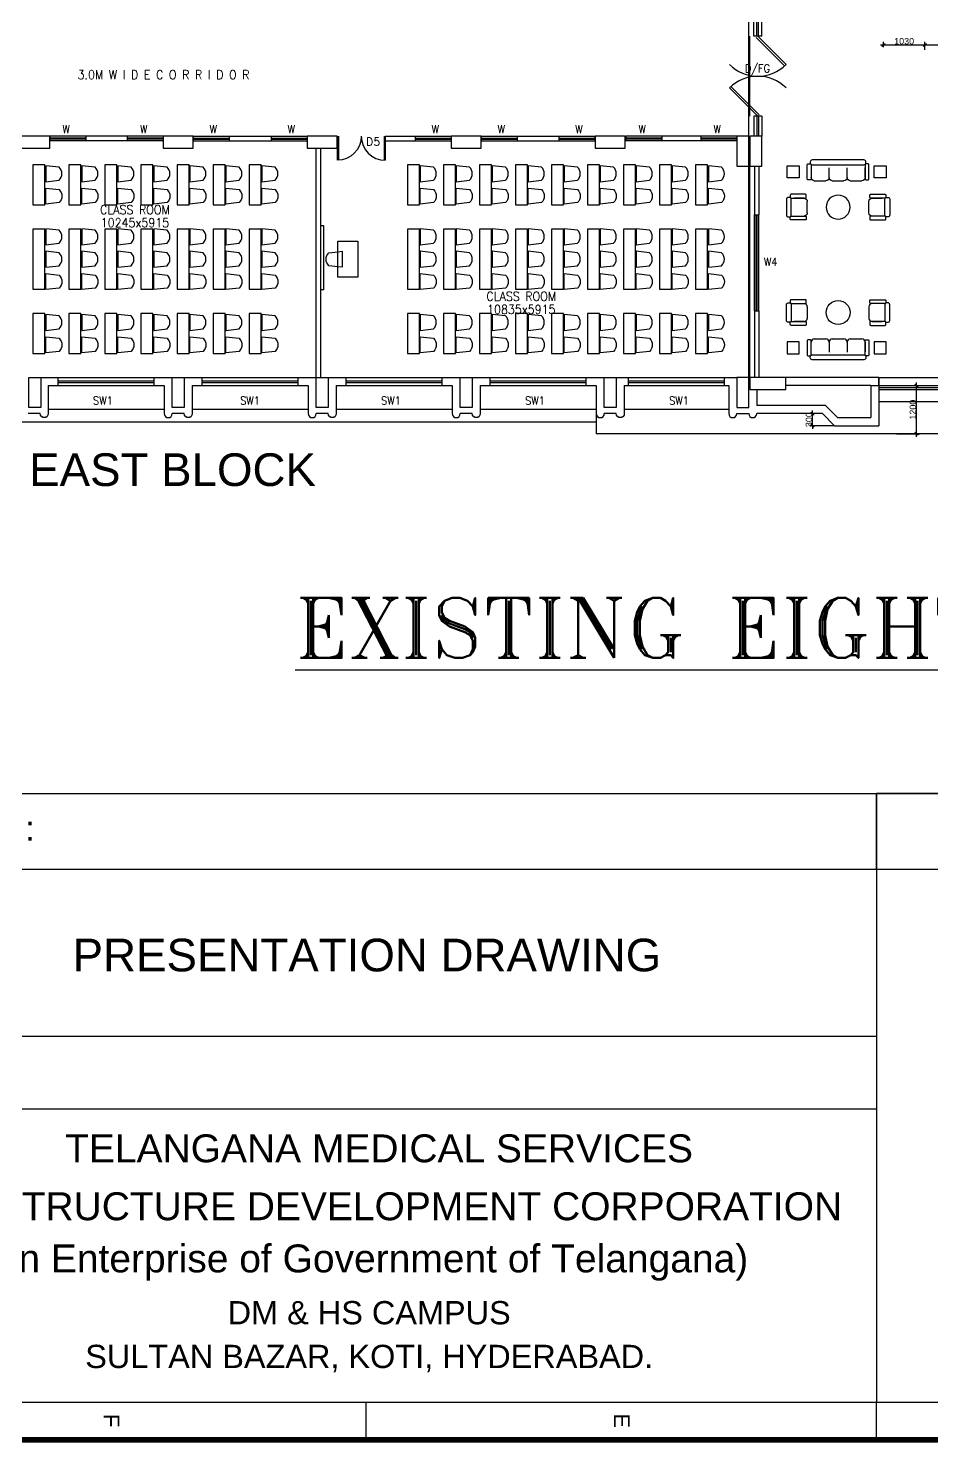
# Model space of a CAD drawing. Extents: x 10161149 to 10263331, y -3696053 to -3547728.
# Drawn here: x 10191036 to 10213620, y -3696053 to -3660715 of the extents above; entities that cross this region are included whole.
import ezdxf
from ezdxf.enums import TextEntityAlignment as Align

# ---------------------------------------------------------------- set-up
doc = ezdxf.new("R2010")
doc.units = 0
doc.header["$MEASUREMENT"] = 0
doc.header["$PDMODE"] = 35
doc.linetypes.add('DASHED', pattern=[0.75, 0.5, -0.25])
doc.layers.get('0').update_dxf_attribs({"linetype": 'CONTINUOUS'})
doc.layers.get('Defpoints').update_dxf_attribs({"linetype": 'CONTINUOUS'})
for name, color, linetype in [('25', 6, 'CONTINUOUS'), ('5', 3, 'CONTINUOUS'), ('COL', 2, 'CONTINUOUS'), ('DAS', 1, 'DASHED'), ('DIM', 8, 'CONTINUOUS'), ('dim1', 5, 'CONTINUOUS'), ('DOOR', 31, 'CONTINUOUS'), ('Exi. Walls', 170, 'CONTINUOUS'), ('FUR', 6, 'CONTINUOUS'), ('TITLE', 7, 'CONTINUOUS'), ('TXW', 6, 'CONTINUOUS'), ('Window', 4, 'CONTINUOUS')]:
    doc.layers.add(name, color=color, linetype=linetype)
doc.styles.add('ARI', font='arial.ttf')
doc.styles.add('ARIAL', font='arial.ttf', dxfattribs={"width": 0.75})
doc.styles.add('ROMANS', font='arial.ttf')
doc.styles.add('ROMANT', font='romant.shx')
doc.styles.get("Standard").update_dxf_attribs({"font": 'romans.shx'})
doc.dimstyles.new('int. dim', dxfattribs={"dimtxt": 160, "dimasz": 80, "dimexe": 80, "dimexo": 0, "dimgap": 10, "dimtad": 1, "dimdec": 0, "dimzin": 12, "dimdsep": 46, "dimtxsty": 'ROMANS', "dimblk": 'OBLIQUE', "dimcen": 1.5, "dimdle": 80, "dimclrd": 5, "dimclre": 5, "dimclrt": 4, "dimadec": 0, "dimazin": 0, "dimtfac": 1, "dimtdec": 0, "dimtix": 1, "dimtmove": 2, "dimatfit": 3, "dimfxl": 1, "dimtolj": 1, "dimtzin": 0, "dimlwd": -1, "dimlwe": -1, "dimarcsym": 0})

# ---------------------------------------------------------------- blocks, each defined once
blk = doc.blocks.new('WINP')
at = {"layer": 'Window'}
for p, q in [((0, 0), (0, 1)), ((0, 1), (1, 1)), ((1, 0), (1, 1)), ((0, 0.6), (1, 0.6)), ((0, 0.4), (1, 0.4)), ((0, 0), (1, 0))]:
    blk.add_line(p, q, dxfattribs=at)
blk = doc.blocks.new('_Oblique')
at = {"color": 0, "linetype": 'ByBlock', "lineweight": -2}
blk.add_line((-0.5, -0.5), (0.5, 0.5), dxfattribs=at)
blk = doc.blocks.new('*D60')
at = {"layer": 'Defpoints', "color": 0, "lineweight": -3, "transparency": 16777216}
for p in [(10213446, -3661255), (10217156, -3661131), (10217156, -3661255)]:
    blk.add_point(p, dxfattribs=at)
at = {"layer": 'dim1', "color": 5, "transparency": 16777216}
for p, q in [((10213366, -3661131), (10217236, -3661131)), ((10213446, -3661255), (10213446, -3661051)), ((10217156, -3661255), (10217156, -3661051))]:
    blk.add_line(p, q, dxfattribs=at)
at = {"layer": 'dim1', "color": 5, "transparency": 16777216, "xscale": 80, "yscale": 80, "zscale": 80, "rotation": 180}
blk.add_blockref('_Oblique', (10213446, -3661131), dxfattribs=at)
at = {"layer": 'dim1', "color": 5, "transparency": 16777216, "xscale": 80, "yscale": 80, "zscale": 80}
blk.add_blockref('_Oblique', (10217156, -3661131), dxfattribs=at)
at = {"layer": 'dim1', "color": 4, "transparency": 16777216, "insert": (10215301, -3661039), "char_height": 160, "attachment_point": 5, "style": 'ROMANS'}
blk.add_mtext('\\A1;3700', dxfattribs=at)
blk = doc.blocks.new('*D61')
at = {"layer": 'Defpoints', "color": 0, "lineweight": -3, "transparency": 16777216}
for p in [(10210641, -3670343), (10210886, -3670343), (10211186, -3670643)]:
    blk.add_point(p, dxfattribs=at)
at = {"layer": 'dim1', "color": 5, "transparency": 16777216}
for p, q in [((10210886, -3670343), (10210561, -3670343)), ((10210641, -3670343), (10210641, -3670263)), ((10210641, -3670643), (10210641, -3670343)), ((10211186, -3670643), (10210561, -3670643)), ((10210641, -3670643), (10210641, -3670723))]:
    blk.add_line(p, q, dxfattribs=at)
at = {"layer": 'dim1', "color": 5, "transparency": 16777216, "xscale": 80, "yscale": 80, "zscale": 80}
for p, rotation in [((10210641, -3670343), 270), ((10210641, -3670643), 90)]:
    blk.add_blockref('_Oblique', p, dxfattribs=dict(at, rotation=rotation))
at = {"layer": 'dim1', "color": 4, "transparency": 16777216, "insert": (10210549, -3670493), "char_height": 160, "attachment_point": 5, "rotation": 90, "style": 'ROMANS'}
blk.add_mtext('\\A1;300', dxfattribs=at)
blk = doc.blocks.new('*D62')
at = {"layer": 'Defpoints', "color": 0, "lineweight": -3, "transparency": 16777216}
for p in [(10212101, -3669643), (10213242, -3669643), (10212736, -3670843)]:
    blk.add_point(p, dxfattribs=at)
at = {"layer": 'dim1', "color": 5, "transparency": 16777216}
for p, q in [((10212101, -3669643), (10213322, -3669643)), ((10213242, -3670923), (10213242, -3669563)), ((10212736, -3670843), (10213322, -3670843))]:
    blk.add_line(p, q, dxfattribs=at)
at = {"layer": 'dim1', "color": 5, "transparency": 16777216, "xscale": 80, "yscale": 80, "zscale": 80}
for p, rotation in [((10213242, -3669643), 90), ((10213242, -3670843), 270)]:
    blk.add_blockref('_Oblique', p, dxfattribs=dict(at, rotation=rotation))
at = {"layer": 'dim1', "color": 4, "transparency": 16777216, "insert": (10213150, -3670243), "char_height": 160, "attachment_point": 5, "rotation": 90, "style": 'ROMANS'}
blk.add_mtext('\\A1;1200', dxfattribs=at)
blk = doc.blocks.new('DOORP')
at = {"layer": 'DOOR'}
for p, q in [((0, 0), (0, 1)), ((0.05, 0), (0.05, 0.999))]:
    blk.add_line(p, q, dxfattribs=at)
at = {"layer": 'DOOR', "color": 145}
blk.add_arc((0, 0), 1, 0, 90, dxfattribs=at)
blk = doc.blocks.new('*D63')
at = {"layer": 'Defpoints', "color": 0, "lineweight": -3, "transparency": 16777216}
for p in [(10212416, -3661187), (10213446, -3661131), (10213446, -3661187)]:
    blk.add_point(p, dxfattribs=at)
at = {"layer": 'dim1', "color": 5, "transparency": 16777216}
for p, q in [((10212336, -3661131), (10213526, -3661131)), ((10212416, -3661187), (10212416, -3661051)), ((10213446, -3661187), (10213446, -3661051))]:
    blk.add_line(p, q, dxfattribs=at)
at = {"layer": 'dim1', "color": 5, "transparency": 16777216, "xscale": 80, "yscale": 80, "zscale": 80, "rotation": 180}
blk.add_blockref('_Oblique', (10212416, -3661131), dxfattribs=at)
at = {"layer": 'dim1', "color": 5, "transparency": 16777216, "xscale": 80, "yscale": 80, "zscale": 80}
blk.add_blockref('_Oblique', (10213446, -3661131), dxfattribs=at)
at = {"layer": 'dim1', "color": 4, "transparency": 16777216, "insert": (10212931, -3661039), "char_height": 160, "attachment_point": 5, "style": 'ROMANS'}
blk.add_mtext('\\A1;1030', dxfattribs=at)
blk = doc.blocks.new('SFA')
at = {"layer": 'FUR'}
for p, q in [((5.03, 11.78), (5.03, 8.88)), ((20.45, 11.78), (20.45, 8.88)), ((4.23, 8.08), (1.76, 8.08)), ((21.25, 8.08), (23.72, 8.08)), ((6.79, 3.75), (9.69, 3.75)), ((11.29, 3.75), (14.19, 3.75)), ((15.79, 3.75), (18.69, 3.75)), ((5.99, 0.48), (5.99, 2.95)), ((10.49, 2.95), (10.49, 0.47)), ((14.99, 2.95), (14.99, 0.47)), ((19.49, 2.95), (19.49, 0.48))]:
    blk.add_line(p, q, dxfattribs=at)
for points in [[(1.03, 12.29), (1.03, 8.37, -0.414214), (0.55, 7.89), (0.31, 7.89, -0.414214), (-0.17, 8.37), (-0.17, 12.29, -0.414214), (0.31, 12.77), (0.55, 12.77, -0.414214)], [(4.79, 12.82), (4.79, 13.3, 0.414214), (4.55, 13.54), (1.03, 13.54, 0.414214), (0.79, 13.3), (0.79, 12.82, 0.414214), (1.03, 12.58), (4.55, 12.58, 0.414214)], [(4.79, 12.82), (4.79, 13.3, 0.414214), (4.55, 13.54), (1.03, 13.54, 0.414214), (0.79, 13.3), (0.79, 12.82, 0.414214), (1.03, 12.58), (4.55, 12.58, 0.414214)], [(20.69, 12.82), (20.69, 13.3, -0.414214), (20.93, 13.54), (24.45, 13.54, -0.414214), (24.69, 13.3), (24.69, 12.82, -0.414214), (24.45, 12.58), (20.93, 12.58, -0.414214)], [(20.69, 12.82), (20.69, 13.3, -0.414214), (20.93, 13.54), (24.45, 13.54, -0.414214), (24.69, 13.3), (24.69, 12.82, -0.414214), (24.45, 12.58), (20.93, 12.58, -0.414214)], [(24.45, 12.29), (24.45, 8.37, 0.414214), (24.93, 7.89), (25.17, 7.89, 0.414214), (25.65, 8.37), (25.65, 12.29, 0.414214), (25.17, 12.77), (24.93, 12.77, 0.414214)], [(4.79, 7.84), (4.79, 7.36, -0.414214), (4.55, 7.12), (1.03, 7.12, -0.414214), (0.79, 7.36), (0.79, 7.84, -0.414214), (1.03, 8.08), (4.55, 8.08, -0.414214)], [(20.69, 7.84), (20.69, 7.36, 0.414214), (20.93, 7.12), (24.45, 7.12, 0.414214), (24.69, 7.36), (24.69, 7.84, 0.414214), (24.45, 8.08), (20.93, 8.08, 0.414214)], [(5.75, 3.51), (5.27, 3.51, 0.414214), (5.03, 3.27), (5.03, -0.25, 0.414214), (5.27, -0.49), (5.75, -0.49, 0.414214), (5.99, -0.25), (5.99, 3.27, 0.414214)], [(19.73, 3.51), (20.21, 3.51, -0.414214), (20.45, 3.27), (20.45, -0.25, -0.414214), (20.21, -0.49), (19.73, -0.49, -0.414214), (19.49, -0.25), (19.49, 3.27, -0.414214)], [(6.27, -0.25), (19.2, -0.25, -0.414214), (19.68, -0.73), (19.68, -0.97, -0.414214), (19.2, -1.45), (6.27, -1.45, -0.414214), (5.79, -0.97), (5.79, -0.73, -0.414214)]]:
    blk.add_lwpolyline(points, format="xyb", close=True, dxfattribs=at)
at = {"layer": 'FUR', "linetype": 'ByBlock'}
for points in [[(3, 0), (3, 3), (0, 3), (0, 0)], [(24.78, 0), (24.78, 3), (21.78, 3), (21.78, 0)]]:
    blk.add_lwpolyline(points, close=True, dxfattribs=at)
blk.add_circle((12.74, 10.33), 3, dxfattribs=at)
at = {"layer": 'FUR'}
for centre, start, end in [((4.23, 11.78), 0, 90), ((21.25, 11.78), 90, 180), ((4.23, 8.88), 270, 0), ((21.25, 8.88), 180, 270), ((6.79, 2.95), 90, 180), ((9.69, 2.95), 0, 90), ((11.29, 2.95), 90, 180), ((14.19, 2.95), 0, 90), ((15.79, 2.95), 90, 180), ((18.69, 2.95), 0, 90)]:
    blk.add_arc(centre, 0.8, start, end, dxfattribs=at)
blk = doc.blocks.new('A$C66962185')
at = {"layer": 'TITLE'}
blk.add_line((360.704, -141176.034), (360.704, -140930.66), dxfattribs=at)
at = {"layer": 'TITLE', "color": 7}
for p, q in [((363, -141053.347), (360.704, -141053.347)), ((363, -141084.592), (360.704, -141084.592))]:
    blk.add_line(p, q, dxfattribs=at)
at = {"layer": 'TITLE', "color": 7, "const_width": 0.355}
blk.add_lwpolyline([(363, -140928.365), (363, -141178.329), (0, -141178.329), (0, -140928.365)], close=True, dxfattribs=at)
at = {"layer": 'TITLE', "color": 7, "style": 'ROMANS'}
for s, p in [('E', (361.828, -141068.945)), ('F', (361.828, -141100.19))]:
    blk.add_text(s, height=0.952, dxfattribs=at).set_placement(p, align=Align.MIDDLE)
blk = doc.blocks.new('A$C235022EE')
at = {"layer": 'TITLE', "color": 6, "style": 'ARIAL', "width": 1}
for s, p in [('TELANGANA MEDICAL SERVICES', (-614, 3419)), ('INFRASTRUCTURE DEVELOPMENT CORPORATION', (-791, 2868)), ('(An Enterprise of Government of Telangana)', (-759, 2372))]:
    blk.add_text(s, height=265.46, dxfattribs=at).set_placement(p, align=Align.CENTER)
at = {"layer": 'TITLE', "color": 7, "style": 'ARI', "width": 1}
for s, oblique, p in [('DM & HS CAMPUS', 0, (-708, 1878)), ('SULTAN BAZAR, KOTI, HYDERABAD.', 360, (-708, 1462))]:
    blk.add_text(s, height=221.05, rotation=0, dxfattribs=dict(at, oblique=oblique)).set_placement(p, align=Align.CENTER)

msp = doc.modelspace()

# ---------------------------------------------------------------- linework, layer by layer
at = {"layer": '25'}
for p, q in [((10198423.8, -3665646.4), (10198363.8, -3665646.4)), ((10198423.8, -3667246.4), (10198423.8, -3665646.4)), ((10198423.8, -3667246.4), (10198363.8, -3667246.4)), ((10212301, -3669443), (10218301, -3669443)), ((10212301, -3669643), (10218301, -3669643)), ((10212301, -3669693), (10218301, -3669693)), ((10212301, -3669743), (10218301, -3669743)), ((10212301, -3670043), (10218301, -3670043))]:
    msp.add_line(p, q, dxfattribs=at)
for points in [[(10191153.9, -3665128), (10191453.9, -3665128), (10191453.9, -3664128), (10191153.9, -3664128)], [(10192053.9, -3665128), (10192353.9, -3665128), (10192353.9, -3664128), (10192053.9, -3664128)], [(10192953.9, -3665128), (10193253.9, -3665128), (10193253.9, -3664128), (10192953.9, -3664128)], [(10193853.9, -3665128), (10194153.9, -3665128), (10194153.9, -3664128), (10193853.9, -3664128)], [(10194753.9, -3665128), (10195053.9, -3665128), (10195053.9, -3664128), (10194753.9, -3664128)], [(10195653.9, -3665128), (10195953.9, -3665128), (10195953.9, -3664128), (10195653.9, -3664128)], [(10196553.9, -3665128), (10196853.9, -3665128), (10196853.9, -3664128), (10196553.9, -3664128)], [(10200513.8, -3665128), (10200813.8, -3665128), (10200813.8, -3664128), (10200513.8, -3664128)], [(10201413.8, -3665128), (10201713.8, -3665128), (10201713.8, -3664128), (10201413.8, -3664128)], [(10202313.8, -3665128), (10202613.8, -3665128), (10202613.8, -3664128), (10202313.8, -3664128)], [(10203213.8, -3665128), (10203513.8, -3665128), (10203513.8, -3664128), (10203213.8, -3664128)], [(10204113.8, -3665128), (10204413.8, -3665128), (10204413.8, -3664128), (10204113.8, -3664128)], [(10205013.8, -3665128), (10205313.8, -3665128), (10205313.8, -3664128), (10205013.8, -3664128)], [(10205913.8, -3665128), (10206213.8, -3665128), (10206213.8, -3664128), (10205913.8, -3664128)], [(10206813.8, -3665128), (10207113.8, -3665128), (10207113.8, -3664128), (10206813.8, -3664128)], [(10207713.8, -3665128), (10208013.8, -3665128), (10208013.8, -3664128), (10207713.8, -3664128)], [(10191153.9, -3667235.5), (10191453.9, -3667235.5), (10191453.9, -3665735.5), (10191153.9, -3665735.5)], [(10192053.9, -3667235.5), (10192353.9, -3667235.5), (10192353.9, -3665735.5), (10192053.9, -3665735.5)], [(10192953.9, -3667235.5), (10193253.9, -3667235.5), (10193253.9, -3665735.5), (10192953.9, -3665735.5)], [(10193853.9, -3667235.5), (10194153.9, -3667235.5), (10194153.9, -3665735.5), (10193853.9, -3665735.5)], [(10194753.9, -3667235.5), (10195053.9, -3667235.5), (10195053.9, -3665735.5), (10194753.9, -3665735.5)], [(10195653.9, -3667235.5), (10195953.9, -3667235.5), (10195953.9, -3665735.5), (10195653.9, -3665735.5)], [(10196553.9, -3667235.5), (10196853.9, -3667235.5), (10196853.9, -3665735.5), (10196553.9, -3665735.5)], [(10200513.8, -3667235.5), (10200813.8, -3667235.5), (10200813.8, -3665735.5), (10200513.8, -3665735.5)], [(10201413.8, -3667235.5), (10201713.8, -3667235.5), (10201713.8, -3665735.5), (10201413.8, -3665735.5)], [(10202313.8, -3667235.5), (10202613.8, -3667235.5), (10202613.8, -3665735.5), (10202313.8, -3665735.5)], [(10203213.8, -3667235.5), (10203513.8, -3667235.5), (10203513.8, -3665735.5), (10203213.8, -3665735.5)], [(10204113.8, -3667235.5), (10204413.8, -3667235.5), (10204413.8, -3665735.5), (10204113.8, -3665735.5)], [(10205013.8, -3667235.5), (10205313.8, -3667235.5), (10205313.8, -3665735.5), (10205013.8, -3665735.5)], [(10205913.8, -3667235.5), (10206213.8, -3667235.5), (10206213.8, -3665735.5), (10205913.8, -3665735.5)], [(10206813.8, -3667235.5), (10207113.8, -3667235.5), (10207113.8, -3665735.5), (10206813.8, -3665735.5)], [(10207713.8, -3667235.5), (10208013.8, -3667235.5), (10208013.8, -3665735.5), (10207713.8, -3665735.5)], [(10198773.9, -3666935.5), (10198773.9, -3666035.5), (10199273.9, -3666035.5), (10199273.9, -3666935.5)], [(10191153.9, -3668843), (10191453.9, -3668843), (10191453.9, -3667843), (10191153.9, -3667843)], [(10192053.9, -3668843), (10192353.9, -3668843), (10192353.9, -3667843), (10192053.9, -3667843)], [(10192953.9, -3668843), (10193253.9, -3668843), (10193253.9, -3667843), (10192953.9, -3667843)], [(10193853.9, -3668843), (10194153.9, -3668843), (10194153.9, -3667843), (10193853.9, -3667843)], [(10194753.9, -3668843), (10195053.9, -3668843), (10195053.9, -3667843), (10194753.9, -3667843)], [(10195653.9, -3668843), (10195953.9, -3668843), (10195953.9, -3667843), (10195653.9, -3667843)], [(10196553.9, -3668843), (10196853.9, -3668843), (10196853.9, -3667843), (10196553.9, -3667843)], [(10200513.8, -3668843), (10200813.8, -3668843), (10200813.8, -3667843), (10200513.8, -3667843)], [(10201413.8, -3668843), (10201713.8, -3668843), (10201713.8, -3667843), (10201413.8, -3667843)], [(10202313.8, -3668843), (10202613.8, -3668843), (10202613.8, -3667843), (10202313.8, -3667843)], [(10203213.8, -3668843), (10203513.8, -3668843), (10203513.8, -3667843), (10203213.8, -3667843)], [(10204113.8, -3668843), (10204413.8, -3668843), (10204413.8, -3667843), (10204113.8, -3667843)], [(10205013.8, -3668843), (10205313.8, -3668843), (10205313.8, -3667843), (10205013.8, -3667843)], [(10205913.8, -3668843), (10206213.8, -3668843), (10206213.8, -3667843), (10205913.8, -3667843)], [(10206813.8, -3668843), (10207113.8, -3668843), (10207113.8, -3667843), (10206813.8, -3667843)], [(10207713.8, -3668843), (10208013.8, -3668843), (10208013.8, -3667843), (10207713.8, -3667843)]]:
    msp.add_lwpolyline(points, close=True, dxfattribs=at)
msp.add_lwpolyline([(10198773.9, -3666672.1), (10198552, -3666646.7, -0.4301363), (10198552, -3666321.2)], format="xyb", dxfattribs=at)
msp.add_lwpolyline([(10198552, -3666321.2), (10198773.9, -3666297.8)], dxfattribs=at)
at = {"layer": 'COL', "color": 2}
for points in [[(10191571, -3663713), (10191571, -3663413), (10190821, -3663413), (10190821, -3663713)], [(10195161, -3663713), (10195161, -3663413), (10194411, -3663413), (10194411, -3663713)], [(10198761, -3663713), (10198761, -3663413), (10198011, -3663413), (10198011, -3663713)], [(10202361, -3663713), (10202361, -3663413), (10201611, -3663413), (10201611, -3663713)], [(10205961, -3663713), (10205961, -3663413), (10205211, -3663413), (10205211, -3663713)], [(10209046, -3664163), (10209046, -3663413), (10208746, -3663413), (10208746, -3664163)], [(10209371, -3664163), (10209371, -3663413), (10209071, -3663413), (10209071, -3664163)], [(10191046, -3670193), (10191046, -3669443), (10191346, -3669443), (10191346, -3670193)], [(10194636, -3670193), (10194636, -3669443), (10194936, -3669443), (10194936, -3670193)], [(10198236, -3670193), (10198236, -3669443), (10198536, -3669443), (10198536, -3670193)], [(10201836, -3670193), (10201836, -3669443), (10202136, -3669443), (10202136, -3670193)], [(10205436, -3670193), (10205436, -3669443), (10205736, -3669443), (10205736, -3670193)], [(10209046, -3670193), (10209046, -3669443), (10208746, -3669443), (10208746, -3670193)], [(10209971, -3669443), (10209071, -3669443), (10209071, -3669743), (10209971, -3669743)]]:
    msp.add_lwpolyline(points, close=True, dxfattribs=at)
at = {"layer": 'DAS', "linetype": 'Continuous'}
for p, q in [((10209046, -3663413), (10209046, -3660413)), ((10209071, -3662913), (10209071, -3660913)), ((10209046, -3669443), (10209046, -3664163)), ((10209071, -3669443), (10209071, -3664163)), ((10194436, -3670243), (10191531, -3670243)), ((10198036, -3670243), (10195131, -3670243)), ((10201636, -3670243), (10198731, -3670243)), ((10205236, -3670243), (10202331, -3670243)), ((10205236, -3670243), (10205236, -3670843)), ((10208546, -3670243), (10205931, -3670243)), ((10172591, -3670543), (10205236, -3670543)), ((10225366, -3670843), (10205236, -3670843))]:
    msp.add_line(p, q, dxfattribs=at)
msp.add_lwpolyline([(10198773.9, -3666297.8), (10198882, -3666286.4), (10198882, -3666684.5), (10198773.9, -3666672.1, -0.4329333)], format="xyb", dxfattribs=at)
at = {"layer": 'dim1'}
for points in [[(10191806.1, -3664184.9), (10191476.1, -3664150.1), (10191476.1, -3664548.2), (10191806.1, -3664510.3, 0.4301363)], [(10192706.1, -3664184.9), (10192376.1, -3664150.1), (10192376.1, -3664548.2), (10192706.1, -3664510.3, 0.4301363)], [(10193606.1, -3664184.9), (10193276.1, -3664150.1), (10193276.1, -3664548.2), (10193606.1, -3664510.3, 0.4301363)], [(10194506.1, -3664184.9), (10194176.1, -3664150.1), (10194176.1, -3664548.2), (10194506.1, -3664510.3, 0.4301363)], [(10195406.1, -3664184.9), (10195076.1, -3664150.1), (10195076.1, -3664548.2), (10195406.1, -3664510.3, 0.4301363)], [(10196306.1, -3664184.9), (10195976.1, -3664150.1), (10195976.1, -3664548.2), (10196306.1, -3664510.3, 0.4301363)], [(10197206.1, -3664184.9), (10196876.1, -3664150.1), (10196876.1, -3664548.2), (10197206.1, -3664510.3, 0.4301363)], [(10201166, -3664184.9), (10200836, -3664150.1), (10200836, -3664548.2), (10201166, -3664510.3, 0.4301363)], [(10202066, -3664184.9), (10201736, -3664150.1), (10201736, -3664548.2), (10202066, -3664510.3, 0.4301363)], [(10202966, -3664184.9), (10202636, -3664150.1), (10202636, -3664548.2), (10202966, -3664510.3, 0.4301363)], [(10203866, -3664184.9), (10203536, -3664150.1), (10203536, -3664548.2), (10203866, -3664510.3, 0.4301363)], [(10204766, -3664184.9), (10204436, -3664150.1), (10204436, -3664548.2), (10204766, -3664510.3, 0.4301363)], [(10205666, -3664184.9), (10205336, -3664150.1), (10205336, -3664548.2), (10205666, -3664510.3, 0.4301363)], [(10206566, -3664184.9), (10206236, -3664150.1), (10206236, -3664548.2), (10206566, -3664510.3, 0.4301363)], [(10207466, -3664184.9), (10207136, -3664150.1), (10207136, -3664548.2), (10207466, -3664510.3, 0.4301363)], [(10208366, -3664184.9), (10208036, -3664150.1), (10208036, -3664548.2), (10208366, -3664510.3, 0.4301363)], [(10191806.1, -3665071.1), (10191476.1, -3665105.9), (10191476.1, -3664707.8), (10191806.1, -3664745.6, -0.4301363)], [(10192706.1, -3665071.1), (10192376.1, -3665105.9), (10192376.1, -3664707.8), (10192706.1, -3664745.6, -0.4301363)], [(10193606.1, -3665071.1), (10193276.1, -3665105.9), (10193276.1, -3664707.8), (10193606.1, -3664745.6, -0.4301363)], [(10194506.1, -3665071.1), (10194176.1, -3665105.9), (10194176.1, -3664707.8), (10194506.1, -3664745.6, -0.4301363)], [(10195406.1, -3665071.1), (10195076.1, -3665105.9), (10195076.1, -3664707.8), (10195406.1, -3664745.6, -0.4301363)], [(10196306.1, -3665071.1), (10195976.1, -3665105.9), (10195976.1, -3664707.8), (10196306.1, -3664745.6, -0.4301363)], [(10197206.1, -3665071.1), (10196876.1, -3665105.9), (10196876.1, -3664707.8), (10197206.1, -3664745.6, -0.4301363)], [(10201166, -3665071.1), (10200836, -3665105.9), (10200836, -3664707.8), (10201166, -3664745.6, -0.4301363)], [(10202066, -3665071.1), (10201736, -3665105.9), (10201736, -3664707.8), (10202066, -3664745.6, -0.4301363)], [(10202966, -3665071.1), (10202636, -3665105.9), (10202636, -3664707.8), (10202966, -3664745.6, -0.4301363)], [(10203866, -3665071.1), (10203536, -3665105.9), (10203536, -3664707.8), (10203866, -3664745.6, -0.4301363)], [(10204766, -3665071.1), (10204436, -3665105.9), (10204436, -3664707.8), (10204766, -3664745.6, -0.4301363)], [(10205666, -3665071.1), (10205336, -3665105.9), (10205336, -3664707.8), (10205666, -3664745.6, -0.4301363)], [(10206566, -3665071.1), (10206236, -3665105.9), (10206236, -3664707.8), (10206566, -3664745.6, -0.4301363)], [(10207466, -3665071.1), (10207136, -3665105.9), (10207136, -3664707.8), (10207466, -3664745.6, -0.4301363)], [(10208366, -3665071.1), (10208036, -3665105.9), (10208036, -3664707.8), (10208366, -3664745.6, -0.4301363)], [(10191806.1, -3665760.5), (10191476.1, -3665725.7), (10191476.1, -3666123.8), (10191806.1, -3666085.9, 0.4301363)], [(10192706.1, -3665760.5), (10192376.1, -3665725.7), (10192376.1, -3666123.8), (10192706.1, -3666085.9, 0.4301363)], [(10193606.1, -3665760.5), (10193276.1, -3665725.7), (10193276.1, -3666123.8), (10193606.1, -3666085.9, 0.4301363)], [(10194506.1, -3665760.5), (10194176.1, -3665725.7), (10194176.1, -3666123.8), (10194506.1, -3666085.9, 0.4301363)], [(10195406.1, -3665760.5), (10195076.1, -3665725.7), (10195076.1, -3666123.8), (10195406.1, -3666085.9, 0.4301363)], [(10196306.1, -3665760.5), (10195976.1, -3665725.7), (10195976.1, -3666123.8), (10196306.1, -3666085.9, 0.4301363)], [(10197206.1, -3665760.5), (10196876.1, -3665725.7), (10196876.1, -3666123.8), (10197206.1, -3666085.9, 0.4301363)], [(10201166, -3665760.5), (10200836, -3665725.7), (10200836, -3666123.8), (10201166, -3666085.9, 0.4301363)], [(10202066, -3665760.5), (10201736, -3665725.7), (10201736, -3666123.8), (10202066, -3666085.9, 0.4301363)], [(10202966, -3665760.5), (10202636, -3665725.7), (10202636, -3666123.8), (10202966, -3666085.9, 0.4301363)], [(10203866, -3665760.5), (10203536, -3665725.7), (10203536, -3666123.8), (10203866, -3666085.9, 0.4301363)], [(10204766, -3665760.5), (10204436, -3665725.7), (10204436, -3666123.8), (10204766, -3666085.9, 0.4301363)], [(10205666, -3665760.5), (10205336, -3665725.7), (10205336, -3666123.8), (10205666, -3666085.9, 0.4301363)], [(10206566, -3665760.5), (10206236, -3665725.7), (10206236, -3666123.8), (10206566, -3666085.9, 0.4301363)], [(10207466, -3665760.5), (10207136, -3665725.7), (10207136, -3666123.8), (10207466, -3666085.9, 0.4301363)], [(10208366, -3665760.5), (10208036, -3665725.7), (10208036, -3666123.8), (10208366, -3666085.9, 0.4301363)], [(10191806.1, -3666321.2), (10191476.1, -3666286.4), (10191476.1, -3666684.5), (10191806.1, -3666646.7, 0.4301363)], [(10192706.1, -3666321.2), (10192376.1, -3666286.4), (10192376.1, -3666684.5), (10192706.1, -3666646.7, 0.4301363)], [(10193606.1, -3666321.2), (10193276.1, -3666286.4), (10193276.1, -3666684.5), (10193606.1, -3666646.7, 0.4301363)], [(10194506.1, -3666321.2), (10194176.1, -3666286.4), (10194176.1, -3666684.5), (10194506.1, -3666646.7, 0.4301363)], [(10195406.1, -3666321.2), (10195076.1, -3666286.4), (10195076.1, -3666684.5), (10195406.1, -3666646.7, 0.4301363)], [(10196306.1, -3666321.2), (10195976.1, -3666286.4), (10195976.1, -3666684.5), (10196306.1, -3666646.7, 0.4301363)], [(10197206.1, -3666321.2), (10196876.1, -3666286.4), (10196876.1, -3666684.5), (10197206.1, -3666646.7, 0.4301363)], [(10201166, -3666321.2), (10200836, -3666286.4), (10200836, -3666684.5), (10201166, -3666646.7, 0.4301363)], [(10202066, -3666321.2), (10201736, -3666286.4), (10201736, -3666684.5), (10202066, -3666646.7, 0.4301363)], [(10202966, -3666321.2), (10202636, -3666286.4), (10202636, -3666684.5), (10202966, -3666646.7, 0.4301363)], [(10203866, -3666321.2), (10203536, -3666286.4), (10203536, -3666684.5), (10203866, -3666646.7, 0.4301363)], [(10204766, -3666321.2), (10204436, -3666286.4), (10204436, -3666684.5), (10204766, -3666646.7, 0.4301363)], [(10205666, -3666321.2), (10205336, -3666286.4), (10205336, -3666684.5), (10205666, -3666646.7, 0.4301363)], [(10206566, -3666321.2), (10206236, -3666286.4), (10206236, -3666684.5), (10206566, -3666646.7, 0.4301363)], [(10207466, -3666321.2), (10207136, -3666286.4), (10207136, -3666684.5), (10207466, -3666646.7, 0.4301363)], [(10208366, -3666321.2), (10208036, -3666286.4), (10208036, -3666684.5), (10208366, -3666646.7, 0.4301363)], [(10191806.1, -3667207.4), (10191476.1, -3667242.2), (10191476.1, -3666844.1), (10191806.1, -3666881.9, -0.4301363)], [(10192706.1, -3667207.4), (10192376.1, -3667242.2), (10192376.1, -3666844.1), (10192706.1, -3666881.9, -0.4301363)], [(10193606.1, -3667207.4), (10193276.1, -3667242.2), (10193276.1, -3666844.1), (10193606.1, -3666881.9, -0.4301363)], [(10194506.1, -3667207.4), (10194176.1, -3667242.2), (10194176.1, -3666844.1), (10194506.1, -3666881.9, -0.4301363)], [(10195406.1, -3667207.4), (10195076.1, -3667242.2), (10195076.1, -3666844.1), (10195406.1, -3666881.9, -0.4301363)], [(10196306.1, -3667207.4), (10195976.1, -3667242.2), (10195976.1, -3666844.1), (10196306.1, -3666881.9, -0.4301363)], [(10197206.1, -3667207.4), (10196876.1, -3667242.2), (10196876.1, -3666844.1), (10197206.1, -3666881.9, -0.4301363)], [(10201166, -3667207.4), (10200836, -3667242.2), (10200836, -3666844.1), (10201166, -3666881.9, -0.4301363)], [(10202066, -3667207.4), (10201736, -3667242.2), (10201736, -3666844.1), (10202066, -3666881.9, -0.4301363)], [(10202966, -3667207.4), (10202636, -3667242.2), (10202636, -3666844.1), (10202966, -3666881.9, -0.4301363)], [(10203866, -3667207.4), (10203536, -3667242.2), (10203536, -3666844.1), (10203866, -3666881.9, -0.4301363)], [(10204766, -3667207.4), (10204436, -3667242.2), (10204436, -3666844.1), (10204766, -3666881.9, -0.4301363)], [(10205666, -3667207.4), (10205336, -3667242.2), (10205336, -3666844.1), (10205666, -3666881.9, -0.4301363)], [(10206566, -3667207.4), (10206236, -3667242.2), (10206236, -3666844.1), (10206566, -3666881.9, -0.4301363)], [(10207466, -3667207.4), (10207136, -3667242.2), (10207136, -3666844.1), (10207466, -3666881.9, -0.4301363)], [(10208366, -3667207.4), (10208036, -3667242.2), (10208036, -3666844.1), (10208366, -3666881.9, -0.4301363)], [(10191806.1, -3667899.9), (10191476.1, -3667865.1), (10191476.1, -3668263.2), (10191806.1, -3668225.3, 0.4301363)], [(10192706.1, -3667899.9), (10192376.1, -3667865.1), (10192376.1, -3668263.2), (10192706.1, -3668225.3, 0.4301363)], [(10193606.1, -3667899.9), (10193276.1, -3667865.1), (10193276.1, -3668263.2), (10193606.1, -3668225.3, 0.4301363)], [(10194506.1, -3667899.9), (10194176.1, -3667865.1), (10194176.1, -3668263.2), (10194506.1, -3668225.3, 0.4301363)], [(10195406.1, -3667899.9), (10195076.1, -3667865.1), (10195076.1, -3668263.2), (10195406.1, -3668225.3, 0.4301363)], [(10196306.1, -3667899.9), (10195976.1, -3667865.1), (10195976.1, -3668263.2), (10196306.1, -3668225.3, 0.4301363)], [(10197206.1, -3667899.9), (10196876.1, -3667865.1), (10196876.1, -3668263.2), (10197206.1, -3668225.3, 0.4301363)], [(10201166, -3667899.9), (10200836, -3667865.1), (10200836, -3668263.2), (10201166, -3668225.3, 0.4301363)], [(10202066, -3667899.9), (10201736, -3667865.1), (10201736, -3668263.2), (10202066, -3668225.3, 0.4301363)], [(10202966, -3667899.9), (10202636, -3667865.1), (10202636, -3668263.2), (10202966, -3668225.3, 0.4301363)], [(10203866, -3667899.9), (10203536, -3667865.1), (10203536, -3668263.2), (10203866, -3668225.3, 0.4301363)], [(10204766, -3667899.9), (10204436, -3667865.1), (10204436, -3668263.2), (10204766, -3668225.3, 0.4301363)], [(10205666, -3667899.9), (10205336, -3667865.1), (10205336, -3668263.2), (10205666, -3668225.3, 0.4301363)], [(10206566, -3667899.9), (10206236, -3667865.1), (10206236, -3668263.2), (10206566, -3668225.3, 0.4301363)], [(10207466, -3667899.9), (10207136, -3667865.1), (10207136, -3668263.2), (10207466, -3668225.3, 0.4301363)], [(10208366, -3667899.9), (10208036, -3667865.1), (10208036, -3668263.2), (10208366, -3668225.3, 0.4301363)], [(10191806.1, -3668786.1), (10191476.1, -3668820.9), (10191476.1, -3668422.8), (10191806.1, -3668460.6, -0.4301363)], [(10192706.1, -3668786.1), (10192376.1, -3668820.9), (10192376.1, -3668422.8), (10192706.1, -3668460.6, -0.4301363)], [(10193606.1, -3668786.1), (10193276.1, -3668820.9), (10193276.1, -3668422.8), (10193606.1, -3668460.6, -0.4301363)], [(10194506.1, -3668786.1), (10194176.1, -3668820.9), (10194176.1, -3668422.8), (10194506.1, -3668460.6, -0.4301363)], [(10195406.1, -3668786.1), (10195076.1, -3668820.9), (10195076.1, -3668422.8), (10195406.1, -3668460.6, -0.4301363)], [(10196306.1, -3668786.1), (10195976.1, -3668820.9), (10195976.1, -3668422.8), (10196306.1, -3668460.6, -0.4301363)], [(10197206.1, -3668786.1), (10196876.1, -3668820.9), (10196876.1, -3668422.8), (10197206.1, -3668460.6, -0.4301363)], [(10201166, -3668786.1), (10200836, -3668820.9), (10200836, -3668422.8), (10201166, -3668460.6, -0.4301363)], [(10202066, -3668786.1), (10201736, -3668820.9), (10201736, -3668422.8), (10202066, -3668460.6, -0.4301363)], [(10202966, -3668786.1), (10202636, -3668820.9), (10202636, -3668422.8), (10202966, -3668460.6, -0.4301363)], [(10203866, -3668786.1), (10203536, -3668820.9), (10203536, -3668422.8), (10203866, -3668460.6, -0.4301363)], [(10204766, -3668786.1), (10204436, -3668820.9), (10204436, -3668422.8), (10204766, -3668460.6, -0.4301363)], [(10205666, -3668786.1), (10205336, -3668820.9), (10205336, -3668422.8), (10205666, -3668460.6, -0.4301363)], [(10206566, -3668786.1), (10206236, -3668820.9), (10206236, -3668422.8), (10206566, -3668460.6, -0.4301363)], [(10207466, -3668786.1), (10207136, -3668820.9), (10207136, -3668422.8), (10207466, -3668460.6, -0.4301363)], [(10208366, -3668786.1), (10208036, -3668820.9), (10208036, -3668422.8), (10208366, -3668460.6, -0.4301363)]]:
    msp.add_lwpolyline(points, format="xyb", close=True, dxfattribs=at)
at = {"layer": 'Exi. Walls'}
for p, q in [((10193511, -3663413), (10192471, -3663413)), ((10196061, -3663413), (10197111, -3663413)), ((10199961, -3663413), (10199961, -3663528)), ((10199961, -3663413), (10200711, -3663413)), ((10203261, -3663413), (10204301, -3663413)), ((10207846, -3663413), (10206871, -3663413)), ((10193511, -3663528), (10192471, -3663528)), ((10196061, -3663528), (10197111, -3663528)), ((10198236, -3669443), (10198236, -3663713)), ((10198351, -3669443), (10198351, -3663713)), ((10199961, -3663528), (10200711, -3663528)), ((10203261, -3663528), (10204301, -3663528)), ((10207846, -3663528), (10206871, -3663528)), ((10209186, -3664163), (10209186, -3665378)), ((10209301, -3664163), (10209301, -3665378)), ((10209186, -3667778), (10209186, -3669443)), ((10209301, -3667778), (10209301, -3669443)), ((10191336, -3669443), (10191786, -3669443)), ((10194186, -3669443), (10194636, -3669443)), ((10194936, -3669443), (10195386, -3669443)), ((10197786, -3669443), (10198236, -3669443)), ((10198536, -3669443), (10198986, -3669443)), ((10201386, -3669443), (10201836, -3669443)), ((10202136, -3669443), (10202586, -3669443)), ((10204986, -3669443), (10205436, -3669443)), ((10205736, -3669443), (10206041, -3669443)), ((10208441, -3669443), (10208746, -3669443)), ((10212301, -3669443), (10209971, -3669443)), ((10212301, -3669443), (10212301, -3670043)), ((10212301, -3669643), (10212301, -3669443)), ((10191536, -3669643), (10191786, -3669643)), ((10194186, -3669643), (10194436, -3669643)), ((10194436, -3669643), (10194436, -3670343)), ((10195136, -3669643), (10195386, -3669643)), ((10197786, -3669643), (10198036, -3669643)), ((10198036, -3669643), (10198036, -3670343)), ((10198736, -3669643), (10198986, -3669643)), ((10201386, -3669643), (10201636, -3669643)), ((10201636, -3669643), (10201636, -3670343)), ((10202336, -3669643), (10202586, -3669643)), ((10204986, -3669643), (10205236, -3669643)), ((10205236, -3669643), (10205236, -3670343)), ((10205936, -3669643), (10206041, -3669643)), ((10208441, -3669643), (10208546, -3669643)), ((10208546, -3669643), (10208546, -3670343)), ((10209246, -3669743), (10209246, -3670143)), ((10212101, -3669643), (10209971, -3669643)), ((10212101, -3669643), (10212101, -3670443)), ((10212301, -3669643), (10212301, -3670643)), ((10210968.8, -3670143), (10209246, -3670143)), ((10211268.8, -3670443), (10210968.8, -3670143)), ((10191336, -3670343), (10191036, -3670343)), ((10194936, -3670343), (10194636, -3670343)), ((10198536, -3670343), (10198236, -3670343)), ((10202136, -3670343), (10201836, -3670343)), ((10205736, -3670343), (10205436, -3670343)), ((10208746, -3670343), (10209046, -3670343)), ((10210886, -3670343), (10209246, -3670343)), ((10211186, -3670643), (10210886, -3670343)), ((10211268.8, -3670443), (10212101, -3670443)), ((10211186, -3670643), (10212301, -3670643))]:
    msp.add_line(p, q, dxfattribs=at)
for points in [[(10191536, -3669643), (10191536, -3670343, -1), (10191336, -3670343)], [(10195136, -3669643), (10195136, -3670343, -1), (10194936, -3670343)], [(10198736, -3669643), (10198736, -3670343, -1), (10198536, -3670343)], [(10202336, -3669643), (10202336, -3670343, -1), (10202136, -3670343)], [(10205936, -3669643), (10205936, -3670343, -1), (10205736, -3670343)]]:
    msp.add_lwpolyline(points, format="xyb", dxfattribs=at)
for centre in [(10194536, -3670343), (10198136, -3670343), (10201736, -3670343), (10205336, -3670343), (10208646, -3670343), (10209146, -3670343)]:
    msp.add_arc(centre, 100, 180, 0, dxfattribs=at)
at = {"layer": 'TITLE'}
msp.add_line((10212240.1, -3679834.6), (10212240.1, -3695043.1), dxfattribs=at)
for points in [[(10186730.8, -3679834.6), (10212240.1, -3679834.6), (10212240.1, -3681728.1), (10186730.8, -3681728.1)], [(10212240.1, -3695043.1), (10237749.4, -3695043.1), (10237749.4, -3679834.4), (10212240.1, -3679834.4)], [(10212240.1, -3679834.4), (10237749.4, -3679834.4), (10237749.4, -3681728.1), (10212240.1, -3681728.1)], [(10186730.8, -3685897.5), (10212240.1, -3685897.5), (10212240.1, -3687720.7), (10186730.8, -3687720.7)]]:
    msp.add_lwpolyline(points, close=True, dxfattribs=at)

# ---------------------------------------------------------------- block references
at = {"layer": '5'}
for name, p, xscale, yscale, zscale, rotation in [('WINP', (10209371, -3660913), 500, 200, 500.0000000000069, 90), ('DOORP', (10209271, -3660913), 999.9999999999836, 1000, 1000.000000000014, 225), ('DOORP', (10209271, -3662913), 999.9999999999836, 1000, 1000.000000000014, 45), ('WINP', (10209371, -3662913), -500, 200, 500.0000000000069, 90), ('WINP', (10192471, -3663413), 900, 115, 900.0000000000124, 180), ('WINP', (10194411, -3663413), 900, 115, 900.0000000000124, 180), ('WINP', (10195161, -3663413), -900, 115, 900.0000000000124, 180), ('WINP', (10197111, -3663413), -900, 115, 900.0000000000124, 180), ('DOORP', (10198761, -3663413), -600, 600, 600.0000000000084, 180), ('DOORP', (10199961, -3663413), 600, 600, 600.0000000000084, 180), ('WINP', (10200711, -3663413), -900, 115, 900.0000000000124, 180), ('WINP', (10202361, -3663413), -900, 115, 900.0000000000124, 180), ('WINP', (10204301, -3663413), -900, 115, 900.0000000000124, 180), ('WINP', (10206871, -3663413), 900, 115, 900.0000000000124, 180), ('WINP', (10208746, -3663413), 900, 115, 900.0000000000124, 180), ('WINP', (10209186, -3667778), -2400, 115, 2400.000000000034, 270)]:
    msp.add_blockref(name, p, dxfattribs=dict(at, xscale=xscale, yscale=yscale, zscale=zscale, rotation=rotation))
at = {"layer": '5', "xscale": 2400, "yscale": 200, "zscale": 2400.000000000034}
for p in [(10191786, -3669643), (10195386, -3669643), (10198986, -3669643), (10202586, -3669643), (10206041, -3669643)]:
    msp.add_blockref('WINP', p, dxfattribs=at)
at = {"layer": 'DIM', "xscale": -100, "yscale": 100, "zscale": 100.0000000000014, "rotation": 180}
msp.add_blockref('SFA', (10210005.9, -3664150.5), dxfattribs=at)
at = {"layer": 'DIM', "xscale": 100, "yscale": 100, "zscale": 100.0000000000014}
msp.add_blockref('SFA', (10210005.9, -3668849.8), dxfattribs=at)
at = {"layer": 'TITLE', "xscale": 408.2071461423766, "yscale": 408.2071430981014, "zscale": 408.2071443180172, "rotation": 270}
msp.add_blockref('A$C66962185', (67791223.9, -3547800.9), dxfattribs=at)
at = {"layer": 'TITLE', "linetype": 'Continuous', "xscale": 2.626742017513607, "yscale": 2.626742026128341, "zscale": 2.626742025540603}
msp.add_blockref('A$C235022EE', (10201418, -3698027.5), dxfattribs=at)

# ---------------------------------------------------------------- texts
at = {"layer": 'TITLE', "color": 170, "style": 'ARIAL'}
msp.add_text('NORTH EAST BLOCK', height=817.254, rotation=0.00005, dxfattribs=at).set_placement((10192454.7, -3672151), align=Align.CENTER)
at = {"layer": 'TITLE', "style": 'ROMANT'}
msp.add_text('%%UEXISTING EIGHTH FLOOR PLAN', height=1500, dxfattribs=at).set_placement((10214166.9, -3676445.1), align=Align.CENTER)
at = {"layer": 'TITLE', "color": 7, "style": 'ARIAL'}
msp.add_text('STATUS :', height=625.07, dxfattribs=at).set_placement((10187268.2, -3681013.3))
at = {"layer": 'TITLE', "color": 6, "style": 'ARIAL'}
msp.add_text('PRESENTATION DRAWING', height=817.254, rotation=0.00005, dxfattribs=at).set_placement((10199501.4, -3684277), align=Align.CENTER)
at = {"layer": 'TXW', "width": 0.9}
for s, height, p in [('D/FG', 200, (10208947.7, -3661817.6)), ('3.0M W I D E C O R R I D O R', 225, (10192269.3, -3661987.7)), ('W', 200, (10191890.9, -3663334.7)), ('W', 200, (10193830.9, -3663334.7)), ('W', 200, (10195569.7, -3663334.7)), ('W', 200, (10197519.7, -3663334.7)), ('W', 200, (10201119.7, -3663334.7)), ('W', 200, (10202769.7, -3663334.7)), ('W', 200, (10204709.7, -3663334.7)), ('W', 200, (10206290.9, -3663334.7)), ('W', 200, (10208165.9, -3663334.7)), ('W4', 200, (10209425.4, -3666647.9)), ('SW1', 200, (10192655.3, -3670116.8)), ('SW1', 200, (10196333.6, -3670116.8)), ('SW1', 200, (10199855.3, -3670116.8)), ('SW1', 200, (10203455.3, -3670116.8)), ('SW1', 200, (10207055.3, -3670116.8))]:
    msp.add_text(s, height=height, dxfattribs=at).set_placement(p)
at = {"layer": 'TXW'}
msp.add_text('D5', height=200, dxfattribs=at).set_placement((10199482.2, -3663646.9))
at = {"layer": 'TXW', "width": 0.9}
for s, p in [('CLASS ROOM', (10193703, -3665246)), ('10245x5915', (10193703, -3665573)), ('CLASS ROOM', (10203360.4, -3667412.2)), ('10835x5915', (10203360.4, -3667739.2))]:
    msp.add_text(s, height=225, dxfattribs=at).set_placement(p, align=Align.MIDDLE)

# ---------------------------------------------------------------- dimensions: what is measured, and where the dimension line sits
at = {"layer": 'dim1'}
for base, p1, p2, text, picture, middle in [((10213446.3, -3661130.6), (10212416, -3661186.7), (10213446.3, -3661186.7), '1030', '*D63', (10212931.1, -3661038.9)), ((10217155.7, -3661130.6), (10213446.3, -3661255.3), (10217155.7, -3661255.3), '3700', '*D60', (10215301, -3661038.9))]:
    dim = msp.add_linear_dim(base=base, p1=p1, p2=p2, text=text, dimstyle='int. dim', dxfattribs=at)
    dim.commit()
    dim.dimension.update_dxf_attribs({"geometry": picture, "text_midpoint": middle})
for base, p1, p2, text, picture, middle in [((10213241.8, -3669643), (10212736.1, -3670843), (10212101, -3669643), '1200', '*D62', (10213150.1, -3670243)), ((10210640.5, -3670343), (10211186, -3670643), (10210886, -3670343), '300', '*D61', (10210548.8, -3670493))]:
    dim = msp.add_linear_dim(base=base, p1=p1, p2=p2, angle=90, text=text, dimstyle='int. dim', dxfattribs=at)
    dim.commit()
    dim.dimension.update_dxf_attribs({"geometry": picture, "text_midpoint": middle})

doc.saveas('drawing.dxf')
